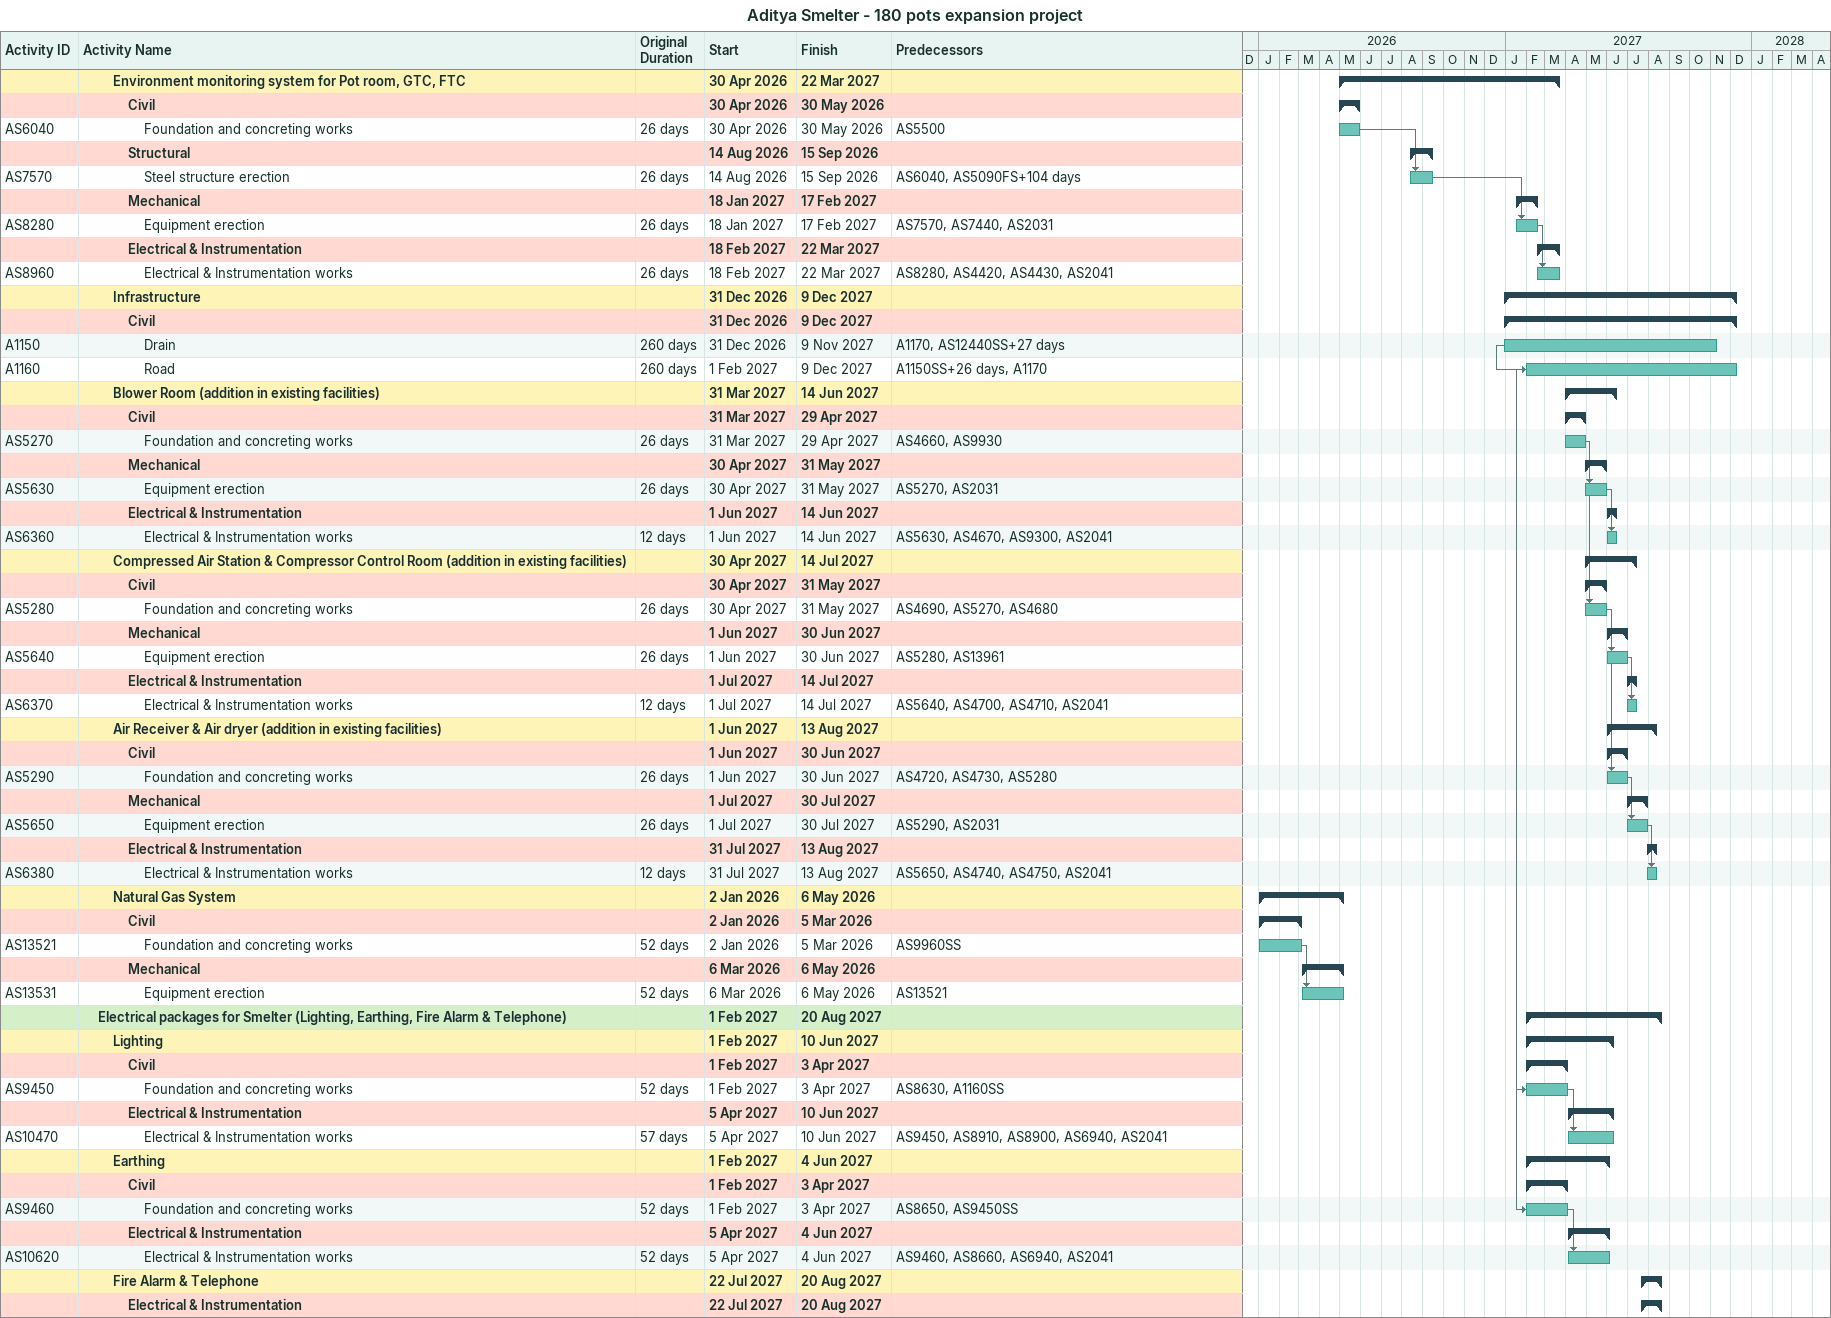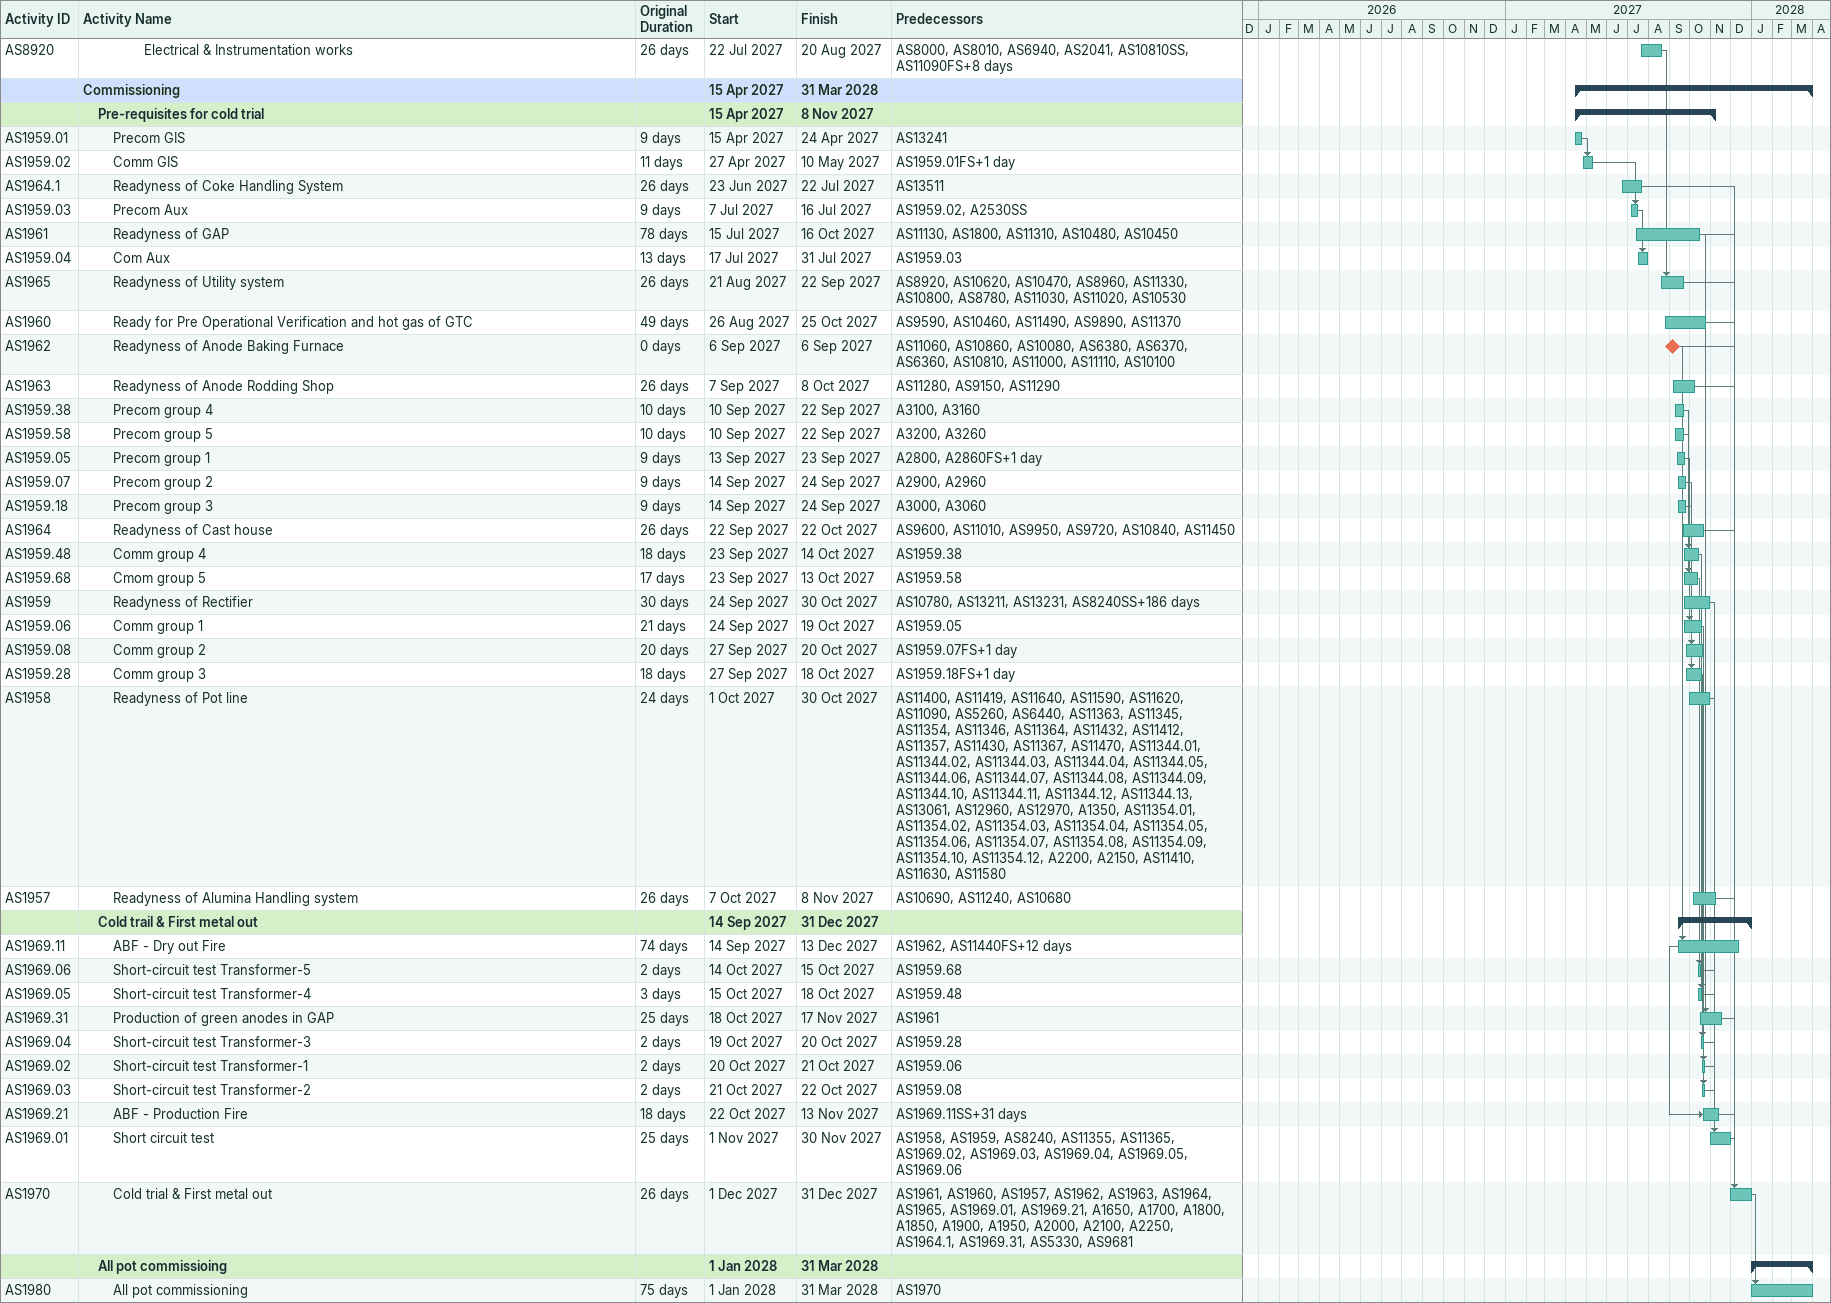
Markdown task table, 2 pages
Aditya Smelter - 180 pots expansion project

| ID | Level | Task | Original duration | Start | Finish | Predecessors |
|---|---|---|---|---|---|---|
|  | 3 | **Environment monitoring system for Pot room, GTC, FTC** |  | 2026-04-30 | 2027-03-22 |  |
|  | 4 | **Civil** |  | 2026-04-30 | 2026-05-30 |  |
| AS6040 | 5 | Foundation and concreting works | 26d | 2026-04-30 | 2026-05-30 | AS5500 |
|  | 4 | **Structural** |  | 2026-08-14 | 2026-09-15 |  |
| AS7570 | 5 | Steel structure erection | 26d | 2026-08-14 | 2026-09-15 | AS6040, AS5090FS+104d |
|  | 4 | **Mechanical** |  | 2027-01-18 | 2027-02-17 |  |
| AS8280 | 5 | Equipment erection | 26d | 2027-01-18 | 2027-02-17 | AS7570, AS7440, AS2031 |
|  | 4 | **Electrical & Instrumentation** |  | 2027-02-18 | 2027-03-22 |  |
| AS8960 | 5 | Electrical & Instrumentation works | 26d | 2027-02-18 | 2027-03-22 | AS8280, AS4420, AS4430, AS2041 |
|  | 3 | **Infrastructure** |  | 2026-12-31 | 2027-12-09 |  |
|  | 4 | **Civil** |  | 2026-12-31 | 2027-12-09 |  |
| A1150 | 5 | Drain | 260d | 2026-12-31 | 2027-11-09 | A1170, AS12440SS+27d |
| A1160 | 5 | Road | 260d | 2027-02-01 | 2027-12-09 | A1150SS+26d, A1170 |
|  | 3 | **Blower Room (addition in existing facilities)** |  | 2027-03-31 | 2027-06-14 |  |
|  | 4 | **Civil** |  | 2027-03-31 | 2027-04-29 |  |
| AS5270 | 5 | Foundation and concreting works | 26d | 2027-03-31 | 2027-04-29 | AS4660, AS9930 |
|  | 4 | **Mechanical** |  | 2027-04-30 | 2027-05-31 |  |
| AS5630 | 5 | Equipment erection | 26d | 2027-04-30 | 2027-05-31 | AS5270, AS2031 |
|  | 4 | **Electrical & Instrumentation** |  | 2027-06-01 | 2027-06-14 |  |
| AS6360 | 5 | Electrical & Instrumentation works | 12d | 2027-06-01 | 2027-06-14 | AS5630, AS4670, AS9300, AS2041 |
|  | 3 | **Compressed Air Station & Compressor Control Room (addition in existing facilities)** |  | 2027-04-30 | 2027-07-14 |  |
|  | 4 | **Civil** |  | 2027-04-30 | 2027-05-31 |  |
| AS5280 | 5 | Foundation and concreting works | 26d | 2027-04-30 | 2027-05-31 | AS4690, AS5270, AS4680 |
|  | 4 | **Mechanical** |  | 2027-06-01 | 2027-06-30 |  |
| AS5640 | 5 | Equipment erection | 26d | 2027-06-01 | 2027-06-30 | AS5280, AS13961 |
|  | 4 | **Electrical & Instrumentation** |  | 2027-07-01 | 2027-07-14 |  |
| AS6370 | 5 | Electrical & Instrumentation works | 12d | 2027-07-01 | 2027-07-14 | AS5640, AS4700, AS4710, AS2041 |
|  | 3 | **Air Receiver & Air dryer (addition in existing facilities)** |  | 2027-06-01 | 2027-08-13 |  |
|  | 4 | **Civil** |  | 2027-06-01 | 2027-06-30 |  |
| AS5290 | 5 | Foundation and concreting works | 26d | 2027-06-01 | 2027-06-30 | AS4720, AS4730, AS5280 |
|  | 4 | **Mechanical** |  | 2027-07-01 | 2027-07-30 |  |
| AS5650 | 5 | Equipment erection | 26d | 2027-07-01 | 2027-07-30 | AS5290, AS2031 |
|  | 4 | **Electrical & Instrumentation** |  | 2027-07-31 | 2027-08-13 |  |
| AS6380 | 5 | Electrical & Instrumentation works | 12d | 2027-07-31 | 2027-08-13 | AS5650, AS4740, AS4750, AS2041 |
|  | 3 | **Natural Gas System** |  | 2026-01-02 | 2026-05-06 |  |
|  | 4 | **Civil** |  | 2026-01-02 | 2026-03-05 |  |
| AS13521 | 5 | Foundation and concreting works | 52d | 2026-01-02 | 2026-03-05 | AS9960SS |
|  | 4 | **Mechanical** |  | 2026-03-06 | 2026-05-06 |  |
| AS13531 | 5 | Equipment erection | 52d | 2026-03-06 | 2026-05-06 | AS13521 |
|  | 2 | **Electrical packages for Smelter (Lighting, Earthing, Fire Alarm & Telephone)** |  | 2027-02-01 | 2027-08-20 |  |
|  | 3 | **Lighting** |  | 2027-02-01 | 2027-06-10 |  |
|  | 4 | **Civil** |  | 2027-02-01 | 2027-04-03 |  |
| AS9450 | 5 | Foundation and concreting works | 52d | 2027-02-01 | 2027-04-03 | AS8630, A1160SS |
|  | 4 | **Electrical & Instrumentation** |  | 2027-04-05 | 2027-06-10 |  |
| AS10470 | 5 | Electrical & Instrumentation works | 57d | 2027-04-05 | 2027-06-10 | AS9450, AS8910, AS8900, AS6940, AS2041 |
|  | 3 | **Earthing** |  | 2027-02-01 | 2027-06-04 |  |
|  | 4 | **Civil** |  | 2027-02-01 | 2027-04-03 |  |
| AS9460 | 5 | Foundation and concreting works | 52d | 2027-02-01 | 2027-04-03 | AS8650, AS9450SS |
|  | 4 | **Electrical & Instrumentation** |  | 2027-04-05 | 2027-06-04 |  |
| AS10620 | 5 | Electrical & Instrumentation works | 52d | 2027-04-05 | 2027-06-04 | AS9460, AS8660, AS6940, AS2041 |
|  | 3 | **Fire Alarm & Telephone** |  | 2027-07-22 | 2027-08-20 |  |
|  | 4 | **Electrical & Instrumentation** |  | 2027-07-22 | 2027-08-20 |  |
| AS8920 | 5 | Electrical & Instrumentation works | 26d | 2027-07-22 | 2027-08-20 | AS8000, AS8010, AS6940, AS2041, AS10810SS, AS11090FS+8d |
|  | 1 | **Commissioning** |  | 2027-04-15 | 2028-03-31 |  |
|  | 2 | **Pre-requisites for cold trial** |  | 2027-04-15 | 2027-11-08 |  |
| AS1959.01 | 3 | Precom GIS | 9d | 2027-04-15 | 2027-04-24 | AS13241 |
| AS1959.02 | 3 | Comm GIS | 11d | 2027-04-27 | 2027-05-10 | AS1959.01FS+1d |
| AS1964.1 | 3 | Readyness of Coke Handling System | 26d | 2027-06-23 | 2027-07-22 | AS13511 |
| AS1959.03 | 3 | Precom Aux | 9d | 2027-07-07 | 2027-07-16 | AS1959.02, A2530SS |
| AS1961 | 3 | Readyness of GAP | 78d | 2027-07-15 | 2027-10-16 | AS11130, AS1800, AS11310, AS10480, AS10450 |
| AS1959.04 | 3 | Com Aux | 13d | 2027-07-17 | 2027-07-31 | AS1959.03 |
| AS1965 | 3 | Readyness of Utility system | 26d | 2027-08-21 | 2027-09-22 | AS8920, AS10620, AS10470, AS8960, AS11330, AS10800, AS8780, AS11030, AS11020, AS10530 |
| AS1960 | 3 | Ready for Pre Operational Verification and hot gas of GTC | 49d | 2027-08-26 | 2027-10-25 | AS9590, AS10460, AS11490, AS9890, AS11370 |
| AS1962 | 3 | Readyness of Anode Baking Furnace | 0d | 2027-09-06 | 2027-09-06 | AS11060, AS10860, AS10080, AS6380, AS6370, AS6360, AS10810, AS11000, AS11110, AS10100 |
| AS1963 | 3 | Readyness of Anode Rodding Shop | 26d | 2027-09-07 | 2027-10-08 | AS11280, AS9150, AS11290 |
| AS1959.38 | 3 | Precom group 4 | 10d | 2027-09-10 | 2027-09-22 | A3100, A3160 |
| AS1959.58 | 3 | Precom group 5 | 10d | 2027-09-10 | 2027-09-22 | A3200, A3260 |
| AS1959.05 | 3 | Precom group 1 | 9d | 2027-09-13 | 2027-09-23 | A2800, A2860FS+1d |
| AS1959.07 | 3 | Precom group 2 | 9d | 2027-09-14 | 2027-09-24 | A2900, A2960 |
| AS1959.18 | 3 | Precom group 3 | 9d | 2027-09-14 | 2027-09-24 | A3000, A3060 |
| AS1964 | 3 | Readyness of Cast house | 26d | 2027-09-22 | 2027-10-22 | AS9600, AS11010, AS9950, AS9720, AS10840, AS11450 |
| AS1959.48 | 3 | Comm group 4 | 18d | 2027-09-23 | 2027-10-14 | AS1959.38 |
| AS1959.68 | 3 | Cmom group 5 | 17d | 2027-09-23 | 2027-10-13 | AS1959.58 |
| AS1959 | 3 | Readyness of Rectifier | 30d | 2027-09-24 | 2027-10-30 | AS10780, AS13211, AS13231, AS8240SS+186d |
| AS1959.06 | 3 | Comm group 1 | 21d | 2027-09-24 | 2027-10-19 | AS1959.05 |
| AS1959.08 | 3 | Comm group 2 | 20d | 2027-09-27 | 2027-10-20 | AS1959.07FS+1d |
| AS1959.28 | 3 | Comm group 3 | 18d | 2027-09-27 | 2027-10-18 | AS1959.18FS+1d |
| AS1958 | 3 | Readyness of Pot line | 24d | 2027-10-01 | 2027-10-30 | AS11400, AS11419, AS11640, AS11590, AS11620, AS11090, AS5260, AS6440, AS11363, AS11345, AS11354, AS11346, AS11364, AS11432, AS11412, AS11357, AS11430, AS11367, AS11470, AS11344.01, AS11344.02, AS11344.03, AS11344.04, AS11344.05, AS11344.06, AS11344.07, AS11344.08, AS11344.09, AS11344.10, AS11344.11, AS11344.12, AS11344.13, AS13061, AS12960, AS12970, A1350, AS11354.01, AS11354.02, AS11354.03, AS11354.04, AS11354.05, AS11354.06, AS11354.07, AS11354.08, AS11354.09, AS11354.10, AS11354.12, A2200, A2150, AS11410, AS11630, AS11580 |
| AS1957 | 3 | Readyness of Alumina Handling system | 26d | 2027-10-07 | 2027-11-08 | AS10690, AS11240, AS10680 |
|  | 2 | **Cold trail & First metal out** |  | 2027-09-14 | 2027-12-31 |  |
| AS1969.11 | 3 | ABF - Dry out Fire | 74d | 2027-09-14 | 2027-12-13 | AS1962, AS11440FS+12d |
| AS1969.06 | 3 | Short-circuit test Transformer-5 | 2d | 2027-10-14 | 2027-10-15 | AS1959.68 |
| AS1969.05 | 3 | Short-circuit test Transformer-4 | 3d | 2027-10-15 | 2027-10-18 | AS1959.48 |
| AS1969.31 | 3 | Production of green anodes in GAP | 25d | 2027-10-18 | 2027-11-17 | AS1961 |
| AS1969.04 | 3 | Short-circuit test Transformer-3 | 2d | 2027-10-19 | 2027-10-20 | AS1959.28 |
| AS1969.02 | 3 | Short-circuit test Transformer-1 | 2d | 2027-10-20 | 2027-10-21 | AS1959.06 |
| AS1969.03 | 3 | Short-circuit test Transformer-2 | 2d | 2027-10-21 | 2027-10-22 | AS1959.08 |
| AS1969.21 | 3 | ABF - Production Fire | 18d | 2027-10-22 | 2027-11-13 | AS1969.11SS+31d |
| AS1969.01 | 3 | Short circuit test | 25d | 2027-11-01 | 2027-11-30 | AS1958, AS1959, AS8240, AS11355, AS11365, AS1969.02, AS1969.03, AS1969.04, AS1969.05, AS1969.06 |
| AS1970 | 3 | Cold trial & First metal out | 26d | 2027-12-01 | 2027-12-31 | AS1961, AS1960, AS1957, AS1962, AS1963, AS1964, AS1965, AS1969.01, AS1969.21, A1650, A1700, A1800, A1850, A1900, A1950, A2000, A2100, A2250, AS1964.1, AS1969.31, AS5330, AS9681 |
|  | 2 | **All pot commissioing** |  | 2028-01-01 | 2028-03-31 |  |
| AS1980 | 3 | All pot commissioning | 75d | 2028-01-01 | 2028-03-31 | AS1970 |
